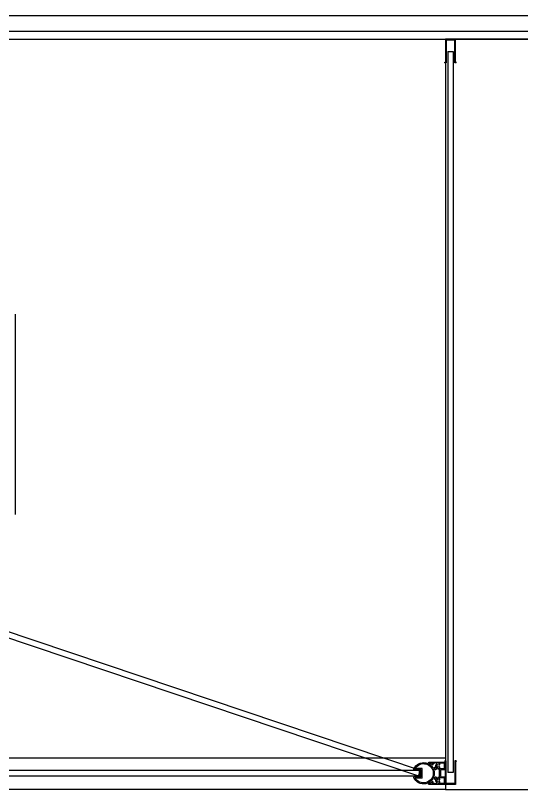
# Model space of a CAD drawing. Header units: millimetres. Extents: x -33000 to 294000, y 0 to 42408.
# Drawn here: x 194622 to 195263, y 17710 to 18690 of the extents above; entities that cross this region are included whole.
import ezdxf

# ---------------------------------------------------------------- set-up
doc = ezdxf.new("R2010")
doc.units = ezdxf.units.MM
doc.header["$LTSCALE"] = 50
doc.layers.add('arch', color=8, linetype='Continuous')

# ---------------------------------------------------------------- blocks, each defined once
blk = doc.blocks.new('모헤아바')
at = {"linetype": 'Continuous'}
for points in [[(27.93, 21.26, 0.697279), (27.18, 21.2, -0.11051), (24.61, 16.57, 1), (25.36, 15.91, 0.026681), (26.23, 17), (27.01, 16.04, -0.026889), (26.02, 14.85), (27.22, 13.37), (27.22, 10.87, -0.7078), (26.33, 10.56), (25.85, 11.16, 0.357943), (22.18, 11.93, -0.013641), (21.48, 11.58), (20.7, 12.55, 0.017751), (21.55, 12.95, 1), (21.09, 13.84, -0.054129), (18.65, 12.9), (18.65, 12.3, 0.414214), (19.15, 11.8), (19.32, 11.8, -0.227027), (19.63, 11.65), (20.66, 10.37, -0.235054), (20.74, 10.02, 0.020052), (20.69, 9.79, -0.347639), (20.23, 9.38, 0.353237), (18.66, 7.93, -0.372216), (18.17, 7.5), (14.36, 7.5), (14.1, 7.24), (13.83, 7.5), (10.02, 7.5, -0.372216), (9.53, 7.93, 0.353237), (7.96, 9.38, -0.347639), (7.5, 9.79, 0.020052), (7.45, 10.02, -0.235054), (7.53, 10.37), (8.56, 11.65, -0.227027), (8.87, 11.8), (9.05, 11.8, 0.414214), (9.55, 12.3), (9.55, 12.9, -0.054129), (7.1, 13.84, 1), (6.64, 12.95, 0.017751), (7.49, 12.55), (6.71, 11.58, -0.013641), (6.01, 11.93, 0.357943), (2.34, 11.16), (1.86, 10.56, -0.7078), (0.97, 10.87), (0.97, 13.37), (2.17, 14.85, -0.026889), (1.18, 16.04), (1.96, 17, 0.026681), (2.83, 15.91, 1), (3.58, 16.57, -0.11051), (1.01, 21.2, 0.697279), (0.26, 21.26, 0.108374), (0, 19.99), (0, 0), (9.05, 0, 0.414214), (9.55, 0.5), (9.55, 5.5, -0.414214), (10.05, 6), (18.15, 6, -0.414214), (18.65, 5.5), (18.65, 0.5, 0.414214), (19.15, 0), (28.19, 0), (28.19, 19.99, 0.108374)], [(6.74, 7.17, -0.490348), (5.8, 7.3), (5.75, 7.39, -0.338843), (5.84, 8.12, 2.406752), (3.44, 8.12, -0.338843), (3.53, 7.39), (3.42, 7.2, -0.429272), (2.53, 7.17, -0.08954), (1.91, 8.04, 0.782307), (0.97, 7.81), (0.97, 1.51), (8.55, 1.51), (8.55, 7.47, 0.767482), (7.24, 7.82, -0.067904)], [(27.22, 7.81, 0.782307), (26.28, 8.04, -0.08954), (25.66, 7.17, -0.429272), (24.77, 7.2), (24.66, 7.39, -0.338843), (24.76, 8.12, 2.406752), (22.35, 8.12, -0.338843), (22.44, 7.39), (22.39, 7.3, -0.490348), (21.45, 7.17, -0.067904), (20.95, 7.82, 0.767482), (19.65, 7.47), (19.65, 1.51), (27.22, 1.51)]]:
    blk.add_lwpolyline(points, format="xyb", close=True, dxfattribs=at)
blk = doc.blocks.new('원형조립바')
for p, q in [((-6.02, 2), (-6.02, 10.61)), ((-5.22, 12.41), (-5.31, 12.41)), ((-4.72, 3.3), (-4.72, 11.91)), ((4.72, 3.3), (4.72, 11.91)), ((5.31, 12.41), (5.22, 12.41)), ((6.02, 2), (6.02, 10.61)), ((6.02, 2), (-6.02, 2)), ((-4.72, 3.3), (4.72, 3.3))]:
    blk.add_line(p, q)
for centre, radius, start, end in [((0, 0), 13.5, 113.18187, 66.81813), ((0, 0), 12.2, 119.54011, 60.45989), ((-5.22, 11.91), 0.5, 0, 90), ((5.22, 11.91), 0.5, 90, 180)]:
    blk.add_arc(centre, radius, start, end)
blk = doc.blocks.new('30mm 채널')
for p, q in [((229223.52, -63918.27), (229194.42, -63918.27)), ((229194.42, -63918.27), (229194.42, -63931.27)), ((229224.42, -63919.37), (229195.52, -63919.37)), ((229195.52, -63919.37), (229195.52, -63930.17)), ((229224.42, -63917.67), (229223.52, -63917.67)), ((229223.52, -63917.67), (229223.52, -63918.27)), ((229224.42, -63917.67), (229224.42, -63919.37)), ((229194.42, -63931.27), (229223.52, -63931.27)), ((229195.52, -63930.17), (229224.42, -63930.17)), ((229223.52, -63931.87), (229223.52, -63931.27)), ((229224.42, -63931.87), (229223.52, -63931.87)), ((229224.42, -63930.17), (229224.42, -63931.87)), ((229224.42, -63931.87), (229224.42, -63930.17))]:
    blk.add_line(p, q)
blk = doc.blocks.new('A$C6CF502EC')
blk.add_line((-555.63, 127), (-555.63, -127))

msp = doc.modelspace()

# ---------------------------------------------------------------- hatches: boundary and pattern name
at = {"layer": 'arch'}
h = msp.add_hatch(dxfattribs=at)
h.set_pattern_fill('ANSI31', color=256, scale=0.642903, angle=90, style=0)
h.set_pattern_definition([(135, (164352.6203, -4799.457), (-1.44335867, -1.44335867), [])])
h.paths.add_polyline_path([(195135.32, 17734.9), (195133.54, 17734.9), (195133.54, 17725.47), (195135.32, 17725.47)])

# ---------------------------------------------------------------- linework, layer by layer
for p, q in [((194026.21, 18689.6), (196796.21, 18689.6)), ((194056.21, 18669.6), (196776.21, 18669.6)), ((194066.21, 18659.6), (196766.21, 18659.6)), ((195169.14, 18643.85), (195169.14, 17731.26)), ((195169.14, 18643.85), (195176.28, 18643.85)), ((195176.28, 18643.85), (195176.28, 17731.26)), ((195133.54, 17733.75), (194476.71, 17733.75)), ((195133.54, 17726.61), (195133.54, 17733.75)), ((195176.28, 17731.26), (195169.14, 17731.26)), ((195133.54, 17726.61), (194476.71, 17726.61))]:
    msp.add_line(p, q, dxfattribs=at)
for points in [[(196766.21, 18659.6), (195166.21, 18659.6), (195166.21, 17709.6), (196766.21, 17709.6)], [(195132.32, 17726.83), (195134.76, 17733.54), (194513.17, 17942.63), (194510.73, 17935.92)], [(195166.21, 17709.6), (194066.21, 17709.6), (194066.21, 17749.6), (195166.21, 17749.6)], [(195135.32, 17734.9), (195133.54, 17734.9), (195133.54, 17725.47), (195135.32, 17725.47)]]:
    msp.add_lwpolyline(points, close=True, dxfattribs=at)

# ---------------------------------------------------------------- block references
for name, p, rotation in [('30mm 채널', (259097.47, 247854.01), 270.0000000000001), ('A$C6CF502EC', (194066.21, 18184.6), 180)]:
    msp.add_blockref(name, p, dxfattribs=dict(at, rotation=rotation))
at = {"layer": 'arch', "xscale": -1.000010832119582, "yscale": 1.000010832119582, "zscale": 1.000010832119582, "rotation": 89.99999999999977}
for name, p in [('원형조립바', (195138.62, 17730.18)), ('모헤아바', (195166.21, 17744.28))]:
    msp.add_blockref(name, p, dxfattribs=at)
at = {"layer": 'arch', "xscale": -1, "rotation": 270}
msp.add_blockref('30mm 채널', (259097.47, -211478.33), dxfattribs=at)

doc.saveas('drawing.dxf')
